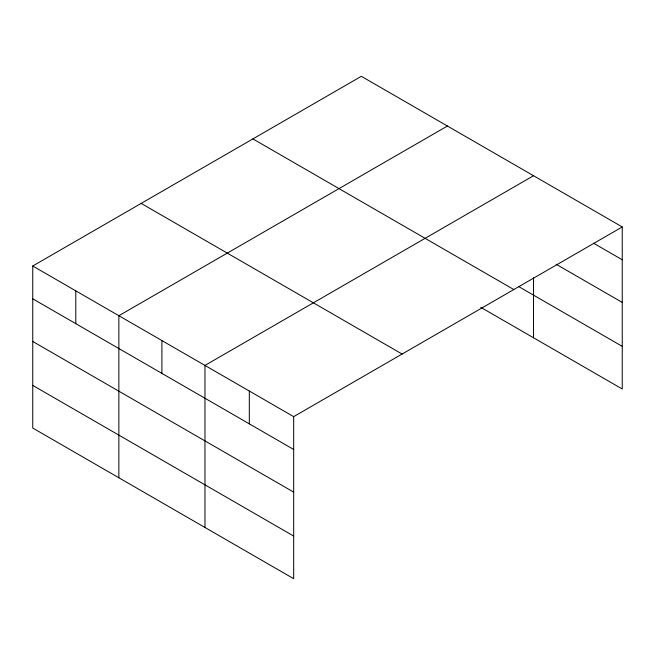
<?xml version="1.0" encoding="UTF-8"?>
<svg xmlns="http://www.w3.org/2000/svg" width="655" height="655" viewBox="0 0 655 655"><rect width="100%" height="100%" fill="white"/><g stroke="black" fill="none" stroke-linecap="round" stroke-linejoin="round"><path stroke-width="0.98" d="M480.819 307.342L622.25 388.996L622.25 226.949L361.323 76.308L32.75 266.004L32.75 428.051L293.677 578.692L293.677 416.645L32.75 266.004M447.43 126.014L118.858 315.718L118.858 477.765M533.53 175.728L204.966 365.424L204.966 527.48M293.677 416.645L622.25 226.949M593.545 243.202L622.25 259.773M556.144 264.252L622.25 302.413M518.596 286.513L622.25 346.356M252.895 138.901L513.823 289.551M141.177 203.402L402.104 354.044M32.75 298.819L293.677 449.469M32.75 341.468L293.677 492.118M32.75 385.402L293.677 536.052M533.53 277.761L533.53 337.775M249.318 391.035L249.318 423.859M161.908 340.575L161.908 373.391M75.8 290.861L75.8 323.676"/></g></svg>
